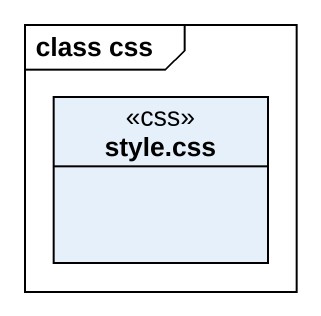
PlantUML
@startuml
mainframe class css
hide circle
hide empty members
class "style.css" as style_css <<css>>
@enduml
